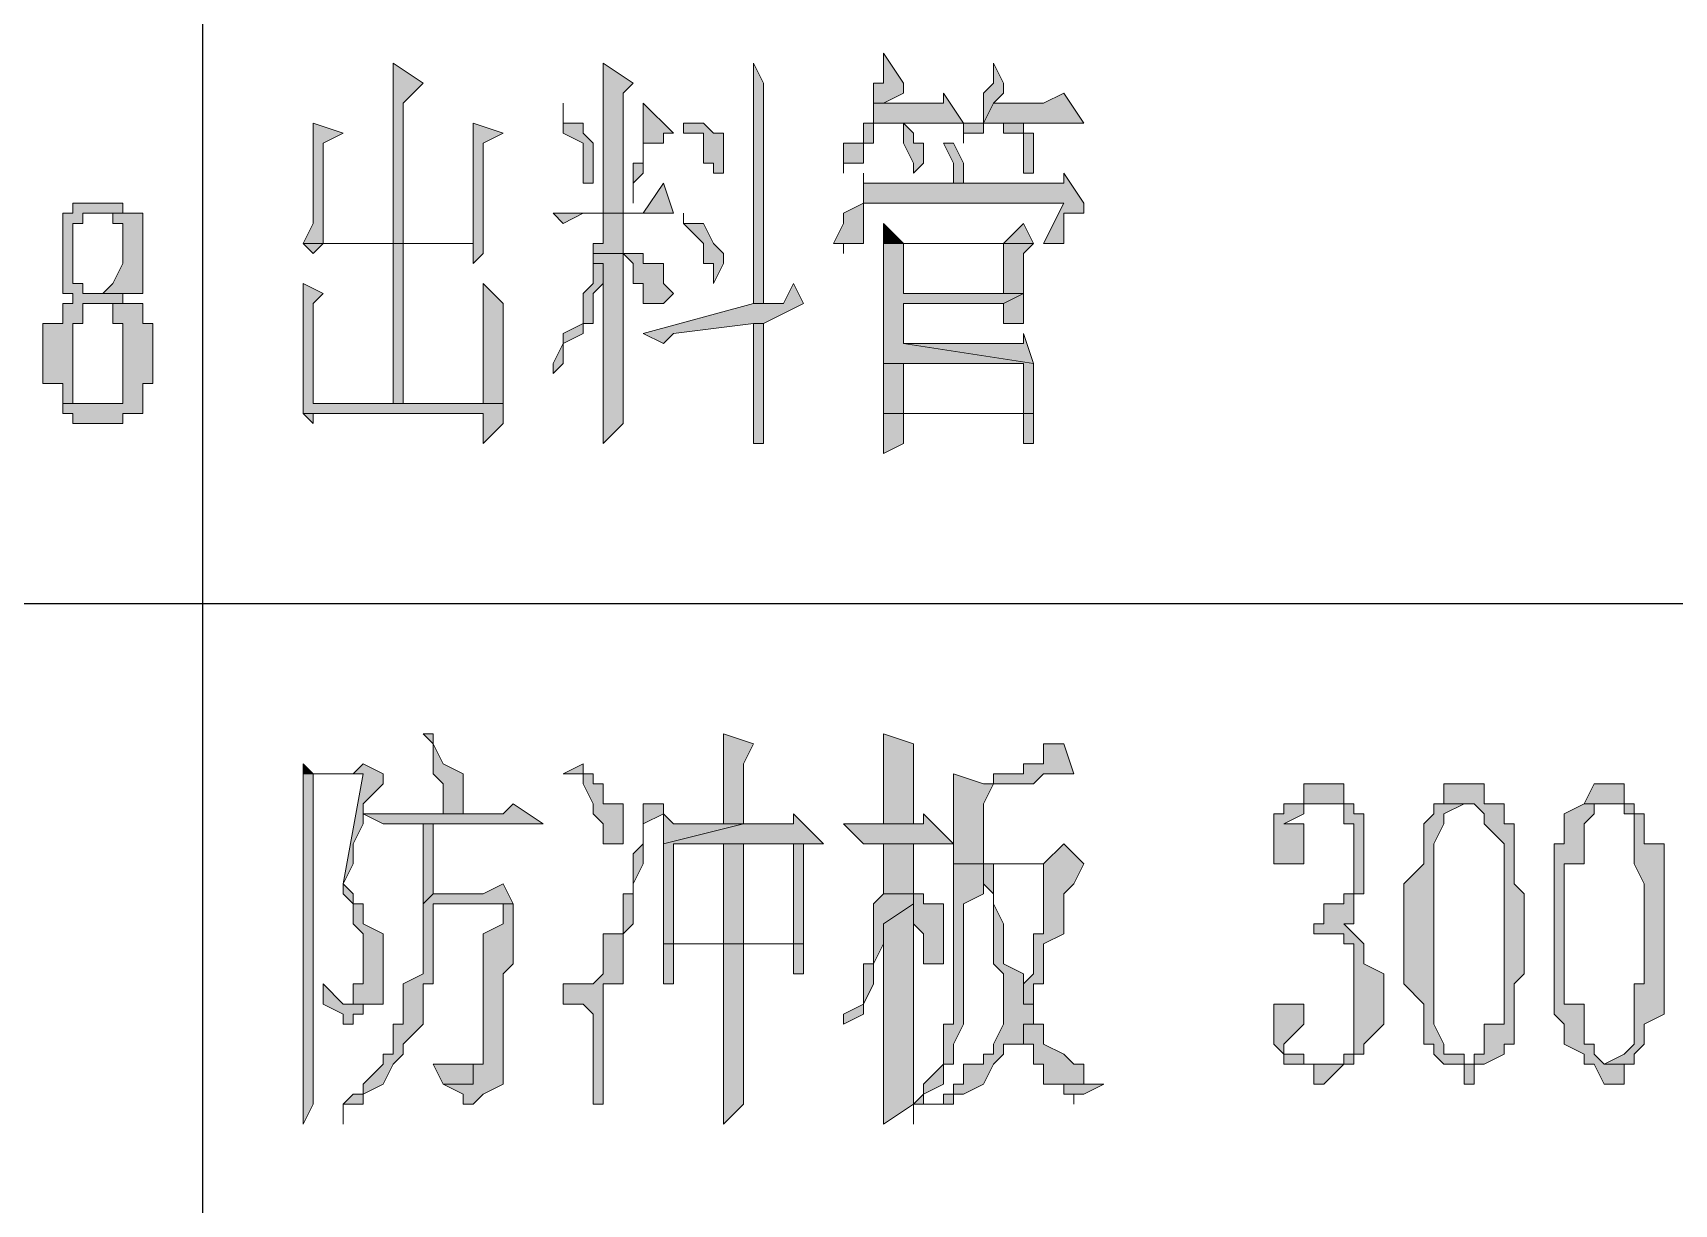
# Model space of a CAD drawing. Header units: millimetres. Extents: x 20 to 821, y 1 to 1134.
# Drawn here: x 616.5 to 646.02, y 311.18 to 332.25 of the extents above; entities that cross this region are included whole.
import ezdxf

# ---------------------------------------------------------------- set-up
doc = ezdxf.new("R2010")
doc.units = ezdxf.units.MM
doc.layers.add('1', color=7, linetype='Continuous')

msp = doc.modelspace()

# ---------------------------------------------------------------- hatches: boundary and pattern name
h = msp.add_hatch(color=0)
h.dxf.hatch_style = 2
h.paths.add_polyline_path([(631.8, 331.881732), (631.8, 331.341732), (631.62, 331.341732), (631.62, 330.981732), (631.8, 330.981732), (632.16, 331.161732), (632.16, 331.341732)])
h = msp.add_hatch(color=0)
h.dxf.hatch_style = 2
h.paths.add_polyline_path([(622.98, 331.701732), (622.98, 328.461732), (621.72, 328.461732), (623.16, 328.461732), (623.16, 330.981732), (623.52, 331.341732)])
h = msp.add_hatch(color=0)
h.dxf.hatch_style = 2
h.paths.add_polyline_path([(626.76, 331.701732), (626.76, 329.001732), (627.12, 329.001732), (627.12, 331.161732), (627.3, 331.341732)])
h = msp.add_hatch(color=0)
h.dxf.hatch_style = 2
h.paths.add_polyline_path([(629.46, 331.701732), (629.46, 327.561732), (629.46, 327.381732), (629.64, 327.381732), (629.64, 331.341732)])
h = msp.add_hatch(color=0)
h.dxf.hatch_style = 2
h.paths.add_polyline_path([(633.78, 331.701732), (633.78, 331.341732), (633.6, 331.161732), (633.6, 330.621732), (633.78, 330.981732), (633.96, 331.161732), (633.96, 331.341732)])
h = msp.add_hatch(color=0)
h.dxf.hatch_style = 2
h.paths.add_polyline_path([(626.04, 330.981732), (626.04, 330.441732), (626.4, 330.261732), (626.4, 329.541732), (626.58, 329.541732), (626.58, 330.261732), (626.4, 330.441732), (626.4, 330.621732), (626.04, 330.621732)])
h = msp.add_hatch(color=0)
h.dxf.hatch_style = 2
h.paths.add_polyline_path([(627.48, 330.981732), (627.48, 329.901732), (627.3, 329.901732), (627.3, 329.181732), (627.3, 329.541732), (627.48, 329.721732), (627.48, 330.261732), (627.84, 330.261732), (627.84, 330.441732), (628.02, 330.441732)])
h = msp.add_hatch(color=0)
h.dxf.hatch_style = 2
h.paths.add_polyline_path([(632.88, 331.161732), (632.88, 330.981732), (631.8, 330.981732), (631.62, 330.981732), (631.62, 330.621732), (631.44, 330.621732), (631.44, 330.441732), (631.44, 330.261732), (631.08, 330.261732), (631.08, 329.721732), (631.08, 329.901732), (631.44, 329.901732), (631.44, 330.261732), (631.62, 330.261732), (631.62, 330.441732), (631.62, 330.621732), (631.8, 330.621732), (633.24, 330.621732)])
h = msp.add_hatch(color=0)
h.dxf.hatch_style = 2
h.paths.add_polyline_path([(635.04, 331.161732), (634.68, 330.981732), (633.78, 330.981732), (633.6, 330.621732), (633.24, 330.621732), (633.24, 330.441732), (633.24, 330.261732), (633.24, 330.441732), (633.6, 330.441732), (633.6, 330.621732), (635.4, 330.621732)])
h = msp.add_hatch(color=0)
h.dxf.hatch_style = 2
h.paths.add_polyline_path([(621.54, 330.621732), (621.54, 328.821732), (621.36, 328.461732), (623.16, 328.461732), (621.72, 328.461732), (621.72, 330.261732), (622.08, 330.441732)])
h = msp.add_hatch(color=0)
h.dxf.hatch_style = 2
h.paths.add_polyline_path([(624.42, 330.621732), (624.42, 328.461732), (623.16, 328.461732), (621.36, 328.461732), (622.98, 328.461732), (624.42, 328.461732), (624.42, 328.101732), (624.6, 328.281732), (624.6, 330.261732), (624.96, 330.441732)])
h = msp.add_hatch(color=0)
h.dxf.hatch_style = 2
h.paths.add_polyline_path([(628.2, 330.621732), (628.2, 330.441732), (628.56, 330.441732), (628.56, 329.901732), (628.74, 329.901732), (628.74, 329.721732), (628.92, 329.721732), (628.92, 330.441732), (628.74, 330.441732), (628.56, 330.621732)])
h = msp.add_hatch(color=0)
h.dxf.hatch_style = 2
h.paths.add_polyline_path([(632.16, 330.621732), (632.16, 330.261732), (632.34, 329.901732), (632.34, 329.721732), (632.52, 329.901732), (632.52, 330.261732), (632.34, 330.261732), (632.34, 330.441732)])
h = msp.add_hatch(color=0)
h.dxf.hatch_style = 2
h.paths.add_polyline_path([(633.96, 330.621732), (633.96, 330.441732), (634.32, 330.441732), (634.32, 329.721732), (634.5, 329.721732), (634.5, 330.441732), (634.32, 330.441732), (634.32, 330.621732)])
h = msp.add_hatch(color=0)
h.dxf.hatch_style = 2
h.paths.add_polyline_path([(632.88, 330.261732), (633.06, 329.901732), (633.06, 329.541732), (633.24, 329.541732), (633.24, 329.901732), (633.06, 330.261732)])
h = msp.add_hatch(color=0)
h.dxf.hatch_style = 2
h.paths.add_polyline_path([(627.84, 329.541732), (627.48, 329.001732), (625.86, 329.001732), (626.04, 328.821732), (626.4, 329.001732), (628.02, 329.001732)])
h = msp.add_hatch(color=0)
h.dxf.hatch_style = 2
h.paths.add_polyline_path([(631.44, 329.721732), (631.44, 329.181732), (631.44, 329.541732)])
h = msp.add_hatch(color=0)
h.dxf.hatch_style = 2
h.paths.add_polyline_path([(635.04, 329.721732), (635.04, 329.541732), (633.24, 329.541732), (631.44, 329.541732), (631.44, 329.181732), (635.04, 329.181732), (634.68, 328.461732), (635.04, 328.461732), (635.04, 328.821732), (635.04, 329.001732), (635.22, 329.001732), (635.4, 329.001732), (635.4, 329.181732)])
h = msp.add_hatch(color=0)
h.dxf.hatch_style = 2
h.paths.add_polyline_path([(617.76, 329.181732), (617.22, 329.181732), (617.22, 329.001732), (617.04, 329.001732), (617.04, 328.821732), (617.04, 327.561732), (617.22, 327.561732), (617.22, 327.381732), (617.04, 327.381732), (617.04, 327.021732), (616.68, 327.021732), (616.68, 325.941732), (617.04, 325.941732), (617.04, 325.581732), (617.76, 325.581732), (617.22, 325.581732), (617.22, 325.941732), (617.22, 327.021732), (617.4, 327.021732), (617.4, 327.381732), (617.76, 327.381732), (618.48, 327.381732), (618.12, 327.381732), (618.12, 327.561732), (618.48, 327.561732), (617.4, 327.561732), (617.4, 327.741732), (617.22, 327.741732), (617.22, 328.101732), (617.22, 328.821732), (617.4, 328.821732), (617.4, 329.001732), (617.76, 329.001732), (618.48, 329.001732), (618.12, 329.001732), (618.12, 329.181732), (617.94, 329.181732)])
h = msp.add_hatch(color=0)
h.dxf.hatch_style = 2
h.paths.add_polyline_path([(631.44, 329.181732), (631.08, 329.001732), (631.08, 328.821732), (630.9, 328.461732), (631.08, 328.461732), (631.08, 328.281732), (631.08, 328.461732), (631.44, 328.461732), (631.44, 329.181732), (635.04, 329.181732)])
h = msp.add_hatch(color=0)
h.dxf.hatch_style = 2
h.paths.add_polyline_path([(618.48, 329.001732), (617.76, 329.001732), (617.94, 329.001732), (617.94, 328.821732), (618.12, 328.821732), (618.12, 328.101732), (617.94, 327.741732), (617.76, 327.561732), (618.48, 327.561732), (618.48, 327.741732), (618.48, 328.101732)])
h = msp.add_hatch(color=0)
h.dxf.hatch_style = 2
h.paths.add_polyline_path([(627.12, 329.001732), (626.76, 329.001732), (626.76, 328.821732), (626.76, 328.461732), (626.58, 328.461732), (626.58, 328.281732), (627.12, 328.281732), (627.3, 328.101732), (627.3, 327.741732), (627.48, 327.741732), (627.48, 327.381732), (627.84, 327.381732), (628.02, 327.561732), (627.84, 327.741732), (627.84, 328.101732), (627.48, 328.101732), (627.48, 328.281732), (627.12, 328.281732)])
h = msp.add_hatch(color=0)
h.dxf.hatch_style = 2
h.paths.add_polyline_path([(628.2, 329.001732), (628.2, 328.821732), (628.56, 328.461732), (628.56, 328.101732), (628.74, 328.101732), (628.74, 327.741732), (628.92, 328.101732), (628.92, 328.281732), (628.74, 328.461732), (628.56, 328.821732), (628.2, 328.821732)])
h = msp.add_hatch(color=0)
h.dxf.hatch_style = 2
h.paths.add_polyline_path([(631.8, 328.821732), (631.8, 328.461732), (632.16, 328.461732)])
h = msp.add_hatch(color=0)
h.dxf.hatch_style = 2
h.paths.add_polyline_path([(634.32, 328.821732), (633.96, 328.461732), (631.8, 328.461732), (631.8, 328.281732), (631.8, 326.301732), (634.32, 326.301732), (634.32, 325.401732), (632.16, 325.401732), (631.8, 325.401732), (631.8, 325.221732), (631.8, 324.681732), (632.16, 324.861732), (632.16, 325.401732), (634.32, 325.401732), (634.5, 325.401732), (634.5, 325.581732), (634.5, 326.301732), (632.16, 326.661732), (632.16, 327.381732), (633.96, 327.381732), (634.32, 327.561732), (632.16, 327.561732), (632.16, 328.461732), (634.5, 328.461732)])
h = msp.add_hatch(color=0)
h.dxf.hatch_style = 2
h.paths.add_polyline_path([(621.36, 328.461732), (621.54, 328.281732), (621.72, 328.461732), (622.98, 328.461732)])
h = msp.add_hatch(color=0)
h.dxf.hatch_style = 2
h.paths.add_polyline_path([(622.98, 328.461732), (622.98, 325.581732), (621.54, 325.581732), (623.16, 325.581732), (623.16, 328.461732), (624.42, 328.461732)])
h = msp.add_hatch(color=0)
h.dxf.hatch_style = 2
h.paths.add_polyline_path([(626.58, 328.281732), (626.58, 328.101732), (626.76, 328.101732), (626.76, 324.861732), (627.12, 325.221732), (627.12, 325.401732), (627.12, 325.581732), (627.12, 328.281732)])
h = msp.add_hatch(color=0)
h.dxf.hatch_style = 2
h.paths.add_polyline_path([(634.5, 328.461732), (633.96, 328.461732), (633.96, 327.561732), (632.16, 327.561732), (634.32, 327.561732), (634.32, 328.281732)])
h = msp.add_hatch(color=0)
h.dxf.hatch_style = 2
h.paths.add_polyline_path([(626.58, 328.101732), (626.58, 327.741732), (626.4, 327.561732), (626.4, 327.021732), (626.04, 326.841732), (626.04, 326.661732), (625.86, 326.301732), (625.86, 326.121732), (626.04, 326.301732), (626.04, 326.661732), (626.4, 326.841732), (626.4, 327.021732), (626.58, 327.021732), (626.58, 327.381732), (626.58, 327.561732), (626.76, 327.741732), (626.76, 328.101732)])
h = msp.add_hatch(color=0)
h.dxf.hatch_style = 2
h.paths.add_polyline_path([(621.36, 327.741732), (621.36, 325.401732), (624.6, 325.401732), (624.6, 324.861732), (624.96, 325.221732), (624.96, 325.581732), (623.16, 325.581732), (621.54, 325.581732), (621.54, 327.381732), (621.72, 327.561732)])
h = msp.add_hatch(color=0)
h.dxf.hatch_style = 2
h.paths.add_polyline_path([(624.6, 327.741732), (624.6, 325.581732), (623.16, 325.581732), (624.96, 325.581732), (624.96, 325.941732), (624.96, 327.381732)])
h = msp.add_hatch(color=0)
h.dxf.hatch_style = 2
h.paths.add_polyline_path([(630.18, 327.741732), (630, 327.381732), (629.46, 327.381732), (627.48, 326.841732), (627.84, 326.661732), (628.02, 326.841732), (629.46, 327.021732), (629.64, 327.021732), (630.36, 327.381732)])
h = msp.add_hatch(color=0)
h.dxf.hatch_style = 2
h.paths.add_polyline_path([(618.48, 327.381732), (617.76, 327.381732), (617.94, 327.381732), (617.94, 327.021732), (618.12, 327.021732), (618.12, 325.581732), (617.94, 325.581732), (617.04, 325.581732), (617.04, 325.401732), (617.22, 325.401732), (617.22, 325.221732), (617.4, 325.221732), (618.12, 325.221732), (618.12, 325.401732), (618.48, 325.401732), (618.48, 325.581732), (618.48, 325.941732), (618.66, 325.941732), (618.66, 327.021732), (618.48, 327.021732)])
h = msp.add_hatch(color=0)
h.dxf.hatch_style = 2
h.paths.add_polyline_path([(634.32, 327.561732), (633.96, 327.381732), (633.96, 327.021732), (634.32, 327.021732)])
h = msp.add_hatch(color=0)
h.dxf.hatch_style = 2
h.paths.add_polyline_path([(629.64, 327.021732), (629.46, 327.021732), (629.46, 326.841732), (629.46, 324.861732), (629.64, 324.861732), (629.64, 326.301732), (629.64, 326.661732)])
h = msp.add_hatch(color=0)
h.dxf.hatch_style = 2
h.paths.add_polyline_path([(634.32, 326.841732), (634.32, 326.661732), (632.16, 326.661732), (634.5, 326.301732)])
h = msp.add_hatch(color=0)
h.dxf.hatch_style = 2
h.paths.add_polyline_path([(631.8, 326.301732), (631.8, 325.401732), (632.16, 325.401732), (632.16, 326.301732), (634.32, 326.301732)])
h = msp.add_hatch(color=0)
h.dxf.hatch_style = 2
h.paths.add_polyline_path([(621.36, 325.401732), (621.54, 325.221732), (621.54, 325.401732), (624.6, 325.401732)])
h = msp.add_hatch(color=0)
h.dxf.hatch_style = 2
h.paths.add_polyline_path([(634.5, 325.401732), (634.32, 325.401732), (634.32, 324.861732), (634.5, 324.861732), (634.5, 325.221732)])
h = msp.add_hatch(color=0)
h.dxf.hatch_style = 2
h.paths.add_polyline_path([(623.7, 319.641732), (623.52, 319.641732), (623.7, 319.461732), (623.7, 318.921732), (623.88, 318.741732), (623.88, 318.201732), (624.24, 318.201732), (624.24, 318.921732), (623.88, 319.101732), (623.7, 319.461732)])
h = msp.add_hatch(color=0)
h.dxf.hatch_style = 2
h.paths.add_polyline_path([(628.92, 319.641732), (628.92, 318.021732), (628.02, 318.021732), (629.28, 318.021732), (629.28, 319.101732), (629.46, 319.461732)])
h = msp.add_hatch(color=0)
h.dxf.hatch_style = 2
h.paths.add_polyline_path([(631.8, 319.641732), (631.8, 318.021732), (632.34, 318.021732), (632.34, 319.461732)])
h = msp.add_hatch(color=0)
h.dxf.hatch_style = 2
h.paths.add_polyline_path([(635.04, 319.461732), (634.68, 319.461732), (634.68, 319.101732), (634.32, 319.101732), (634.32, 318.921732), (633.78, 318.921732), (633.78, 318.741732), (633.6, 318.741732), (633.96, 318.741732), (634.5, 318.741732), (634.68, 318.921732), (635.22, 318.921732)])
h = msp.add_hatch(color=0)
h.dxf.hatch_style = 2
h.paths.add_polyline_path([(621.36, 319.101732), (621.36, 318.921732), (621.54, 318.921732)])
h = msp.add_hatch(color=0)
h.dxf.hatch_style = 2
h.paths.add_polyline_path([(622.44, 319.101732), (622.26, 318.921732), (621.36, 318.921732), (622.44, 318.921732), (622.08, 316.941732), (622.08, 316.761732), (622.26, 316.581732), (622.26, 316.221732), (622.44, 316.041732), (622.44, 315.141732), (622.26, 315.141732), (622.26, 314.781732), (622.8, 314.781732), (622.8, 315.141732), (622.8, 316.041732), (622.44, 316.221732), (622.44, 316.581732), (622.26, 316.581732), (622.26, 316.761732), (622.08, 316.941732), (622.26, 317.301732), (622.26, 317.661732), (622.44, 318.021732), (622.44, 318.381732), (622.8, 318.741732), (622.8, 318.921732)])
h = msp.add_hatch(color=0)
h.dxf.hatch_style = 2
h.paths.add_polyline_path([(621.36, 318.921732), (621.36, 314.061732), (621.36, 312.621732), (621.54, 312.981732), (621.54, 318.921732), (622.44, 318.921732)])
h = msp.add_hatch(color=0)
h.dxf.hatch_style = 2
h.paths.add_polyline_path([(626.4, 319.101732), (626.04, 318.921732), (626.4, 318.921732), (626.4, 318.741732), (626.58, 318.381732), (626.58, 318.201732), (626.76, 318.021732), (626.76, 317.661732), (627.12, 317.661732), (627.12, 318.381732), (626.76, 318.381732), (626.76, 318.741732), (626.58, 318.741732), (626.58, 318.921732), (626.4, 318.921732)])
h = msp.add_hatch(color=0)
h.dxf.hatch_style = 2
h.paths.add_polyline_path([(633.06, 318.921732), (633.06, 317.301732), (633.6, 317.301732), (633.6, 318.381732), (633.78, 318.741732), (633.96, 318.741732), (633.6, 318.741732)])
h = msp.add_hatch(color=0)
h.dxf.hatch_style = 2
h.paths.add_polyline_path([(639.72, 318.741732), (639.36, 318.741732), (639.36, 318.381732), (640.08, 318.381732), (640.08, 318.201732), (640.08, 318.021732), (640.26, 318.021732), (640.26, 316.761732), (640.08, 316.761732), (640.08, 316.581732), (639.72, 316.581732), (639.72, 316.221732), (639.54, 316.221732), (639.54, 316.041732), (639.72, 316.041732), (640.08, 316.041732), (640.08, 315.861732), (640.26, 315.861732), (640.26, 315.501732), (640.26, 313.881732), (640.08, 313.881732), (640.08, 313.701732), (639.72, 313.701732), (639.54, 313.701732), (640.26, 313.701732), (640.26, 313.881732), (640.44, 313.881732), (640.44, 314.061732), (640.8, 314.421732), (640.8, 315.321732), (640.44, 315.501732), (640.44, 315.861732), (640.26, 316.041732), (640.08, 316.221732), (640.26, 316.221732), (640.26, 316.581732), (640.26, 316.761732), (640.44, 316.761732), (640.44, 318.201732), (640.26, 318.201732), (640.26, 318.381732), (640.08, 318.381732), (640.08, 318.741732)])
h = msp.add_hatch(color=0)
h.dxf.hatch_style = 2
h.paths.add_polyline_path([(642.24, 318.741732), (641.88, 318.741732), (641.88, 318.381732), (642.42, 318.381732), (642.6, 318.201732), (642.6, 318.021732), (642.96, 317.661732), (642.96, 316.041732), (642.96, 314.421732), (642.6, 314.421732), (642.6, 313.881732), (642.42, 313.881732), (642.42, 313.701732), (642.24, 313.701732), (642.6, 313.701732), (642.96, 313.881732), (642.96, 314.061732), (643.14, 314.061732), (643.14, 315.141732), (643.32, 315.321732), (643.32, 316.761732), (643.14, 316.941732), (643.14, 318.021732), (642.96, 318.021732), (642.96, 318.381732), (642.6, 318.381732), (642.6, 318.741732), (642.42, 318.741732)])
h = msp.add_hatch(color=0)
h.dxf.hatch_style = 2
h.paths.add_polyline_path([(644.76, 318.741732), (644.58, 318.741732), (644.4, 318.381732), (645.12, 318.381732), (645.12, 318.201732), (645.3, 318.201732), (645.3, 318.021732), (645.3, 317.301732), (645.48, 316.941732), (645.48, 316.041732), (645.48, 315.141732), (645.3, 315.141732), (645.3, 314.061732), (645.12, 313.881732), (644.76, 313.701732), (645.3, 313.701732), (645.3, 313.881732), (645.48, 314.061732), (645.48, 314.421732), (645.84, 314.601732), (645.84, 317.661732), (645.48, 317.661732), (645.48, 318.201732), (645.3, 318.201732), (645.3, 318.381732), (645.12, 318.381732), (645.12, 318.741732)])
h = msp.add_hatch(color=0)
h.dxf.hatch_style = 2
h.paths.add_polyline_path([(625.14, 318.381732), (624.96, 318.201732), (622.44, 318.201732), (622.8, 318.021732), (625.68, 318.021732)])
h = msp.add_hatch(color=0)
h.dxf.hatch_style = 2
h.paths.add_polyline_path([(627.48, 318.381732), (627.48, 317.661732), (627.3, 317.481732), (627.3, 316.761732), (627.12, 316.761732), (627.12, 316.041732), (626.76, 316.041732), (626.76, 315.321732), (626.58, 315.141732), (626.04, 315.141732), (626.04, 314.781732), (626.4, 314.781732), (626.58, 314.601732), (626.58, 312.981732), (626.76, 312.981732), (626.76, 315.141732), (627.12, 315.141732), (627.12, 316.041732), (627.3, 316.221732), (627.3, 316.941732), (627.48, 317.301732), (627.48, 318.021732), (627.84, 318.201732), (627.84, 318.381732)])
h = msp.add_hatch(color=0)
h.dxf.hatch_style = 2
h.paths.add_polyline_path([(639.36, 318.381732), (639, 318.381732), (639, 318.201732), (638.82, 318.201732), (638.82, 318.021732), (638.82, 317.301732), (639, 317.301732), (639.36, 317.301732), (639.36, 317.481732), (639.36, 318.021732), (639, 318.021732), (639.36, 318.201732), (639.36, 318.381732), (639.54, 318.381732)])
h = msp.add_hatch(color=0)
h.dxf.hatch_style = 2
h.paths.add_polyline_path([(641.88, 318.381732), (641.7, 318.381732), (641.7, 318.201732), (641.52, 318.021732), (641.52, 317.301732), (641.16, 316.941732), (641.16, 315.141732), (641.52, 314.781732), (641.52, 314.601732), (641.52, 314.061732), (641.7, 314.061732), (641.7, 313.881732), (641.88, 313.701732), (642.24, 313.701732), (642.24, 313.341732), (642.42, 313.341732), (642.42, 313.701732), (642.6, 313.701732), (642.24, 313.701732), (642.24, 313.881732), (641.88, 313.881732), (641.88, 314.061732), (641.7, 314.421732), (641.7, 317.661732), (641.88, 318.021732), (641.88, 318.201732), (642.24, 318.381732)])
h = msp.add_hatch(color=0)
h.dxf.hatch_style = 2
h.paths.add_polyline_path([(644.4, 318.381732), (644.04, 318.201732), (644.04, 317.661732), (643.86, 317.661732), (643.86, 314.601732), (644.04, 314.421732), (644.04, 314.061732), (644.4, 313.881732), (644.4, 313.701732), (644.58, 313.701732), (644.76, 313.341732), (645.12, 313.341732), (645.12, 313.701732), (645.3, 313.701732), (644.76, 313.701732), (644.58, 313.881732), (644.58, 314.061732), (644.4, 314.061732), (644.4, 314.781732), (644.04, 314.781732), (644.04, 317.301732), (644.4, 317.301732), (644.4, 318.021732), (644.58, 318.201732), (644.58, 318.381732), (644.76, 318.381732)])
h = msp.add_hatch(color=0)
h.dxf.hatch_style = 2
h.paths.add_polyline_path([(623.7, 318.021732), (623.52, 318.021732), (623.52, 317.661732), (623.52, 316.581732), (623.7, 316.761732)])
h = msp.add_hatch(color=0)
h.dxf.hatch_style = 2
h.paths.add_polyline_path([(627.84, 318.201732), (627.84, 317.661732), (629.28, 318.021732), (628.02, 318.021732)])
h = msp.add_hatch(color=0)
h.dxf.hatch_style = 2
h.paths.add_polyline_path([(630.18, 318.201732), (630.18, 318.021732), (629.28, 318.021732), (627.84, 317.661732), (627.84, 315.861732), (628.02, 315.861732), (628.02, 317.661732), (628.92, 317.661732), (630.72, 317.661732)])
h = msp.add_hatch(color=0)
h.dxf.hatch_style = 2
h.paths.add_polyline_path([(632.52, 318.201732), (632.52, 318.021732), (632.34, 318.021732), (631.08, 318.021732), (631.44, 317.661732), (633.06, 317.661732)])
h = msp.add_hatch(color=0)
h.dxf.hatch_style = 2
h.paths.add_polyline_path([(630.72, 317.661732), (630.18, 317.661732), (630.18, 315.861732), (627.84, 315.861732), (627.84, 315.501732), (627.84, 315.141732), (628.02, 315.141732), (628.02, 315.861732), (628.92, 315.861732), (630.36, 315.861732), (630.36, 316.041732), (630.36, 317.301732), (630.36, 317.481732), (630.36, 317.661732)])
h = msp.add_hatch(color=0)
h.dxf.hatch_style = 2
h.paths.add_polyline_path([(628.92, 315.861732), (629.28, 315.861732), (629.28, 317.661732), (628.92, 317.661732)])
h = msp.add_hatch(color=0)
h.dxf.hatch_style = 2
h.paths.add_polyline_path([(632.34, 317.661732), (631.8, 317.661732), (631.8, 317.481732), (631.8, 316.761732), (632.34, 316.761732), (632.34, 316.221732), (632.52, 316.041732), (632.52, 315.501732), (632.88, 315.501732), (632.88, 316.221732), (632.88, 316.581732), (632.52, 316.581732), (632.52, 316.761732), (632.34, 316.761732), (632.34, 316.941732)])
h = msp.add_hatch(color=0)
h.dxf.hatch_style = 2
h.paths.add_polyline_path([(635.04, 317.661732), (634.68, 317.301732), (633.06, 317.301732), (634.68, 317.301732), (634.68, 316.041732), (634.5, 316.041732), (634.5, 315.321732), (634.32, 315.141732), (634.32, 314.781732), (634.5, 314.781732), (634.5, 315.141732), (634.68, 315.141732), (634.68, 315.501732), (634.68, 315.861732), (635.04, 316.041732), (635.04, 316.761732), (635.22, 316.941732), (635.4, 317.301732)])
h = msp.add_hatch(color=0)
h.dxf.hatch_style = 2
h.paths.add_polyline_path([(633.06, 317.301732), (633.06, 314.421732), (632.88, 314.421732), (632.88, 313.701732), (632.52, 313.341732), (632.52, 313.161732), (632.34, 312.981732), (632.34, 312.621732), (632.34, 312.981732), (632.52, 312.981732), (632.52, 313.161732), (632.88, 313.341732), (632.88, 313.701732), (633.06, 313.701732), (633.06, 314.061732), (633.24, 314.421732), (633.24, 316.581732), (633.6, 316.761732), (633.6, 317.301732), (633.78, 317.301732), (634.68, 317.301732)])
h = msp.add_hatch(color=0)
h.dxf.hatch_style = 2
h.paths.add_polyline_path([(633.78, 317.301732), (633.6, 317.301732), (633.6, 316.941732), (633.78, 316.761732), (633.78, 315.501732), (633.96, 315.321732), (633.96, 314.421732), (633.78, 314.061732), (633.78, 313.881732), (633.6, 313.881732), (633.6, 313.701732), (633.24, 313.701732), (633.24, 313.341732), (633.06, 313.341732), (633.06, 313.161732), (632.88, 313.161732), (632.88, 312.981732), (632.52, 312.981732), (632.88, 312.981732), (633.06, 312.981732), (633.06, 313.161732), (633.24, 313.161732), (633.6, 313.341732), (633.78, 313.701732), (633.96, 313.881732), (633.96, 314.061732), (634.32, 314.061732), (634.32, 314.421732), (634.5, 314.421732), (634.5, 314.781732), (634.32, 314.781732), (634.32, 315.321732), (633.96, 315.501732), (633.96, 316.221732), (633.78, 316.581732)])
h = msp.add_hatch(color=0)
h.dxf.hatch_style = 2
h.paths.add_polyline_path([(624.96, 316.941732), (624.6, 316.761732), (623.7, 316.761732), (623.52, 316.581732), (623.52, 315.321732), (623.16, 315.141732), (623.16, 314.421732), (622.98, 314.421732), (622.98, 313.881732), (622.8, 313.881732), (622.8, 313.701732), (622.44, 313.341732), (622.44, 313.161732), (622.26, 313.161732), (622.08, 312.981732), (622.08, 312.621732), (622.08, 312.981732), (622.44, 312.981732), (622.44, 313.161732), (622.8, 313.341732), (622.98, 313.701732), (623.16, 313.881732), (623.16, 314.061732), (623.52, 314.421732), (623.52, 315.141732), (623.7, 315.141732), (623.7, 316.581732), (624.96, 316.581732), (625.14, 316.581732)])
h = msp.add_hatch(color=0)
h.dxf.hatch_style = 2
h.paths.add_polyline_path([(631.8, 316.761732), (631.62, 316.581732), (631.62, 315.501732), (631.44, 315.501732), (631.44, 314.781732), (631.08, 314.601732), (631.08, 314.421732), (631.44, 314.601732), (631.44, 314.781732), (631.62, 315.141732), (631.62, 315.321732), (631.62, 315.501732), (631.8, 315.861732), (631.8, 316.221732), (632.34, 316.581732), (632.34, 316.761732)])
h = msp.add_hatch(color=0)
h.dxf.hatch_style = 2
h.paths.add_polyline_path([(625.14, 316.581732), (624.96, 316.581732), (624.96, 316.221732), (624.6, 316.041732), (624.6, 313.701732), (624.42, 313.701732), (624.42, 313.341732), (623.88, 313.341732), (624.24, 313.161732), (624.24, 312.981732), (624.42, 312.981732), (624.6, 313.161732), (624.96, 313.341732), (624.96, 315.321732), (625.14, 315.501732)])
h = msp.add_hatch(color=0)
h.dxf.hatch_style = 2
h.paths.add_polyline_path([(632.34, 316.581732), (631.8, 316.221732), (631.8, 312.621732), (632.34, 312.981732)])
h = msp.add_hatch(color=0)
h.dxf.hatch_style = 2
h.paths.add_polyline_path([(629.28, 315.861732), (628.92, 315.861732), (628.92, 315.501732), (628.92, 312.621732), (629.28, 312.981732), (629.28, 313.161732), (629.28, 313.341732)])
h = msp.add_hatch(color=0)
h.dxf.hatch_style = 2
h.paths.add_polyline_path([(630.36, 315.861732), (630.18, 315.861732), (630.18, 315.321732), (630.36, 315.321732), (630.36, 315.501732)])
h = msp.add_hatch(color=0)
h.dxf.hatch_style = 2
h.paths.add_polyline_path([(621.72, 315.141732), (621.72, 314.781732), (622.08, 314.601732), (622.08, 314.421732), (622.26, 314.421732), (622.26, 314.601732), (622.44, 314.601732), (622.44, 314.781732), (622.8, 314.781732), (622.08, 314.781732)])
h = msp.add_hatch(color=0)
h.dxf.hatch_style = 2
h.paths.add_polyline_path([(626.04, 315.141732), (626.58, 315.141732), (626.4, 315.141732)])
h = msp.add_hatch(color=0)
h.dxf.hatch_style = 2
h.paths.add_polyline_path([(639, 314.781732), (638.82, 314.781732), (638.82, 314.601732), (638.82, 314.061732), (639, 313.881732), (639, 313.701732), (639.36, 313.701732), (639.54, 313.701732), (639.54, 313.341732), (639.72, 313.341732), (640.08, 313.701732), (640.26, 313.701732), (639.54, 313.701732), (639.36, 313.701732), (639.36, 313.881732), (639, 313.881732), (639, 314.061732), (639.36, 314.421732), (639.36, 314.781732)])
h = msp.add_hatch(color=0)
h.dxf.hatch_style = 2
h.paths.add_polyline_path([(634.5, 314.421732), (634.32, 314.421732), (634.32, 314.061732), (634.5, 314.061732), (634.5, 313.881732), (634.5, 313.701732), (634.68, 313.701732), (634.68, 313.341732), (635.04, 313.341732), (635.76, 313.341732), (635.4, 313.341732), (635.4, 313.701732), (635.22, 313.701732), (635.04, 313.881732), (634.68, 314.061732), (634.68, 314.421732)])
h = msp.add_hatch(color=0)
h.dxf.hatch_style = 2
h.paths.add_polyline_path([(623.7, 313.701732), (623.88, 313.341732), (624.42, 313.341732), (624.42, 313.701732)])
h = msp.add_hatch(color=0)
h.dxf.hatch_style = 2
h.paths.add_polyline_path([(635.04, 313.341732), (635.04, 313.161732), (635.22, 313.161732), (635.22, 312.981732), (635.22, 313.161732), (635.4, 313.161732), (635.76, 313.341732)])

# ---------------------------------------------------------------- linework, layer by layer
at = {"layer": '1', "color": 0, "lineweight": 25}
for points in [[(619.56, 89.781732), (619.56, 419.721732)], [(557.64, 321.981732), (821.16, 321.981732)]]:
    msp.add_lwpolyline(points, dxfattribs=at)
at = {"layer": '1', "color": 0, "lineweight": 5}
for points in [[(631.8, 331.881732), (631.8, 331.341732), (631.62, 331.341732), (631.62, 330.981732), (631.8, 330.981732), (632.16, 331.161732), (632.16, 331.341732), (631.8, 331.881732)], [(622.98, 331.701732), (622.98, 328.461732), (621.72, 328.461732), (623.16, 328.461732), (623.16, 330.981732), (623.52, 331.341732), (622.98, 331.701732)], [(626.76, 331.701732), (626.76, 329.001732), (627.12, 329.001732), (627.12, 331.161732), (627.3, 331.341732), (626.76, 331.701732)], [(629.46, 331.701732), (629.46, 327.561732), (629.46, 327.561732), (629.46, 327.381732), (629.64, 327.381732), (629.64, 331.341732), (629.46, 331.701732)], [(633.78, 331.701732), (633.78, 331.341732), (633.6, 331.161732), (633.6, 330.621732), (633.78, 330.981732), (633.96, 331.161732), (633.96, 331.341732), (633.78, 331.701732)], [(626.04, 330.981732), (626.04, 330.441732), (626.4, 330.261732), (626.4, 329.541732), (626.58, 329.541732), (626.58, 330.261732), (626.4, 330.441732), (626.4, 330.621732), (626.04, 330.621732), (626.04, 330.981732)], [(627.48, 330.981732), (627.48, 329.901732), (627.3, 329.901732), (627.3, 329.181732), (627.3, 329.541732), (627.48, 329.721732), (627.48, 330.261732), (627.84, 330.261732), (627.84, 330.441732), (628.02, 330.441732), (627.48, 330.981732)], [(632.88, 331.161732), (632.88, 330.981732), (631.8, 330.981732), (631.62, 330.981732), (631.62, 330.621732), (631.44, 330.621732), (631.44, 330.441732), (631.44, 330.261732), (631.08, 330.261732), (631.08, 329.721732), (631.08, 329.901732), (631.44, 329.901732), (631.44, 330.261732), (631.62, 330.261732), (631.62, 330.441732), (631.62, 330.621732), (631.8, 330.621732), (633.24, 330.621732), (632.88, 331.161732)], [(635.04, 331.161732), (634.68, 330.981732), (633.78, 330.981732), (633.6, 330.621732), (633.24, 330.621732), (633.24, 330.441732), (633.24, 330.261732), (633.24, 330.441732), (633.6, 330.441732), (633.6, 330.621732), (635.4, 330.621732), (635.04, 331.161732)], [(621.54, 330.621732), (621.54, 328.821732), (621.36, 328.461732), (623.16, 328.461732), (621.72, 328.461732), (621.72, 330.261732), (622.08, 330.441732), (621.54, 330.621732)], [(624.42, 330.621732), (624.42, 328.461732), (623.16, 328.461732), (621.36, 328.461732), (622.98, 328.461732), (624.42, 328.461732), (624.42, 328.101732), (624.6, 328.281732), (624.6, 330.261732), (624.96, 330.441732), (624.42, 330.621732)], [(628.2, 330.621732), (628.2, 330.441732), (628.56, 330.441732), (628.56, 329.901732), (628.74, 329.901732), (628.74, 329.721732), (628.92, 329.721732), (628.92, 330.441732), (628.74, 330.441732), (628.56, 330.621732), (628.2, 330.621732)], [(632.16, 330.621732), (632.16, 330.261732), (632.34, 329.901732), (632.34, 329.721732), (632.52, 329.901732), (632.52, 330.261732), (632.34, 330.261732), (632.34, 330.441732), (632.16, 330.621732)], [(633.96, 330.621732), (633.96, 330.441732), (634.32, 330.441732), (634.32, 329.721732), (634.5, 329.721732), (634.5, 330.441732), (634.32, 330.441732), (634.32, 330.621732), (633.96, 330.621732)], [(632.88, 330.261732), (633.06, 329.901732), (633.06, 329.541732), (633.24, 329.541732), (633.24, 329.901732), (633.06, 330.261732), (632.88, 330.261732)], [(627.84, 329.541732), (627.48, 329.001732), (625.86, 329.001732), (626.04, 328.821732), (626.4, 329.001732), (628.02, 329.001732), (627.84, 329.541732)], [(631.44, 329.721732), (631.44, 329.181732), (631.44, 329.541732), (631.44, 329.721732)], [(635.04, 329.721732), (635.04, 329.541732), (633.24, 329.541732), (631.44, 329.541732), (631.44, 329.181732), (635.04, 329.181732), (634.68, 328.461732), (635.04, 328.461732), (635.04, 328.821732), (635.04, 329.001732), (635.22, 329.001732), (635.4, 329.001732), (635.4, 329.181732), (635.04, 329.721732)], [(617.76, 329.181732), (617.22, 329.181732), (617.22, 329.001732), (617.04, 329.001732), (617.04, 328.821732), (617.04, 327.561732), (617.22, 327.561732), (617.22, 327.561732), (617.22, 327.381732), (617.04, 327.381732), (617.04, 327.021732), (616.68, 327.021732), (616.68, 325.941732), (617.04, 325.941732), (617.04, 325.581732), (617.76, 325.581732), (617.22, 325.581732), (617.22, 325.941732), (617.22, 327.021732), (617.4, 327.021732), (617.4, 327.381732), (617.76, 327.381732), (618.48, 327.381732), (618.12, 327.381732), (618.12, 327.561732), (618.48, 327.561732), (617.4, 327.561732), (617.4, 327.741732), (617.22, 327.741732), (617.22, 328.101732), (617.22, 328.821732), (617.4, 328.821732), (617.4, 329.001732), (617.76, 329.001732), (618.48, 329.001732), (618.12, 329.001732), (618.12, 329.181732), (617.94, 329.181732), (617.76, 329.181732)], [(631.44, 329.181732), (631.08, 329.001732), (631.08, 328.821732), (630.9, 328.461732), (631.08, 328.461732), (631.08, 328.281732), (631.08, 328.461732), (631.44, 328.461732), (631.44, 329.181732), (635.04, 329.181732), (631.44, 329.181732)], [(618.48, 329.001732), (617.76, 329.001732), (617.94, 329.001732), (617.94, 328.821732), (618.12, 328.821732), (618.12, 328.101732), (617.94, 327.741732), (617.76, 327.561732), (618.48, 327.561732), (618.48, 327.741732), (618.48, 328.101732), (618.48, 328.101732), (618.48, 329.001732)], [(627.12, 329.001732), (626.76, 329.001732), (626.76, 328.821732), (626.76, 328.461732), (626.58, 328.461732), (626.58, 328.281732), (627.12, 328.281732), (627.3, 328.101732), (627.3, 327.741732), (627.48, 327.741732), (627.48, 327.381732), (627.84, 327.381732), (628.02, 327.561732), (627.84, 327.741732), (627.84, 328.101732), (627.48, 328.101732), (627.48, 328.281732), (627.12, 328.281732), (627.12, 329.001732)], [(628.2, 329.001732), (628.2, 328.821732), (628.56, 328.461732), (628.56, 328.101732), (628.74, 328.101732), (628.74, 327.741732), (628.92, 328.101732), (628.92, 328.281732), (628.74, 328.461732), (628.56, 328.821732), (628.2, 328.821732), (628.2, 329.001732)], [(631.8, 328.821732), (631.8, 328.461732), (632.16, 328.461732), (631.8, 328.821732)], [(634.32, 328.821732), (633.96, 328.461732), (631.8, 328.461732), (631.8, 328.281732), (631.8, 326.301732), (634.32, 326.301732), (634.32, 325.401732), (632.16, 325.401732), (631.8, 325.401732), (631.8, 325.221732), (631.8, 324.681732), (632.16, 324.861732), (632.16, 325.401732), (634.32, 325.401732), (634.5, 325.401732), (634.5, 325.581732), (634.5, 326.301732), (632.16, 326.661732), (632.16, 327.381732), (633.96, 327.381732), (634.32, 327.561732), (632.16, 327.561732), (632.16, 328.461732), (634.5, 328.461732), (634.32, 328.821732)], [(621.36, 328.461732), (621.54, 328.281732), (621.72, 328.461732), (622.98, 328.461732), (621.36, 328.461732)], [(622.98, 328.461732), (622.98, 325.581732), (621.54, 325.581732), (623.16, 325.581732), (623.16, 328.461732), (624.42, 328.461732), (622.98, 328.461732)], [(626.58, 328.281732), (626.58, 328.101732), (626.76, 328.101732), (626.76, 324.861732), (627.12, 325.221732), (627.12, 325.401732), (627.12, 325.581732), (627.12, 328.281732), (626.58, 328.281732)], [(634.5, 328.461732), (633.96, 328.461732), (633.96, 327.561732), (632.16, 327.561732), (634.32, 327.561732), (634.32, 328.281732), (634.5, 328.461732)], [(626.58, 328.101732), (626.58, 327.741732), (626.4, 327.561732), (626.4, 327.021732), (626.04, 326.841732), (626.04, 326.661732), (625.86, 326.301732), (625.86, 326.121732), (626.04, 326.301732), (626.04, 326.661732), (626.4, 326.841732), (626.4, 327.021732), (626.58, 327.021732), (626.58, 327.381732), (626.58, 327.381732), (626.58, 327.561732), (626.76, 327.741732), (626.76, 328.101732), (626.58, 328.101732)], [(621.36, 327.741732), (621.36, 325.401732), (624.6, 325.401732), (624.6, 324.861732), (624.96, 325.221732), (624.96, 325.581732), (623.16, 325.581732), (621.54, 325.581732), (621.54, 327.381732), (621.72, 327.561732), (621.36, 327.741732)], [(624.6, 327.741732), (624.6, 325.581732), (623.16, 325.581732), (624.96, 325.581732), (624.96, 325.941732), (624.96, 327.381732), (624.6, 327.741732)], [(630.18, 327.741732), (630, 327.381732), (629.46, 327.381732), (627.48, 326.841732), (627.84, 326.661732), (628.02, 326.841732), (629.46, 327.021732), (629.64, 327.021732), (630.36, 327.381732), (630.18, 327.741732)], [(618.48, 327.381732), (617.76, 327.381732), (617.94, 327.381732), (617.94, 327.021732), (618.12, 327.021732), (618.12, 325.581732), (617.94, 325.581732), (617.04, 325.581732), (617.04, 325.401732), (617.22, 325.401732), (617.22, 325.221732), (617.4, 325.221732), (618.12, 325.221732), (618.12, 325.401732), (618.48, 325.401732), (618.48, 325.581732), (618.48, 325.941732), (618.66, 325.941732), (618.66, 327.021732), (618.48, 327.021732), (618.48, 327.381732)], [(634.32, 327.561732), (633.96, 327.381732), (633.96, 327.021732), (634.32, 327.021732), (634.32, 327.561732)], [(629.64, 327.021732), (629.46, 327.021732), (629.46, 326.841732), (629.46, 324.861732), (629.64, 324.861732), (629.64, 326.301732), (629.64, 326.661732), (629.64, 327.021732)], [(634.32, 326.841732), (634.32, 326.661732), (632.16, 326.661732), (634.5, 326.301732), (634.32, 326.841732)], [(631.8, 326.301732), (631.8, 325.401732), (632.16, 325.401732), (632.16, 326.301732), (634.32, 326.301732), (631.8, 326.301732)], [(621.36, 325.401732), (621.54, 325.221732), (621.54, 325.401732), (624.6, 325.401732), (621.36, 325.401732)], [(634.5, 325.401732), (634.32, 325.401732), (634.32, 324.861732), (634.5, 324.861732), (634.5, 325.221732), (634.5, 325.401732)], [(623.7, 319.641732), (623.52, 319.641732), (623.7, 319.461732), (623.7, 318.921732), (623.88, 318.741732), (623.88, 318.201732), (624.24, 318.201732), (624.24, 318.921732), (623.88, 319.101732), (623.7, 319.461732), (623.7, 319.641732)], [(628.92, 319.641732), (628.92, 318.021732), (628.02, 318.021732), (629.28, 318.021732), (629.28, 319.101732), (629.46, 319.461732), (628.92, 319.641732)], [(631.8, 319.641732), (631.8, 318.021732), (632.34, 318.021732), (632.34, 319.461732), (631.8, 319.641732)], [(635.04, 319.461732), (634.68, 319.461732), (634.68, 319.101732), (634.32, 319.101732), (634.32, 318.921732), (633.78, 318.921732), (633.78, 318.741732), (633.6, 318.741732), (633.96, 318.741732), (634.5, 318.741732), (634.68, 318.921732), (634.68, 318.921732), (635.22, 318.921732), (635.04, 319.461732)], [(621.36, 319.101732), (621.36, 318.921732), (621.54, 318.921732), (621.36, 319.101732)], [(622.44, 319.101732), (622.26, 318.921732), (621.36, 318.921732), (622.44, 318.921732), (622.08, 316.941732), (622.08, 316.761732), (622.26, 316.581732), (622.26, 316.221732), (622.44, 316.041732), (622.44, 315.141732), (622.26, 315.141732), (622.26, 314.781732), (622.8, 314.781732), (622.8, 315.141732), (622.8, 316.041732), (622.44, 316.221732), (622.44, 316.581732), (622.26, 316.581732), (622.26, 316.761732), (622.08, 316.941732), (622.26, 317.301732), (622.26, 317.661732), (622.44, 318.021732), (622.44, 318.381732), (622.8, 318.741732), (622.8, 318.921732), (622.44, 319.101732)], [(621.36, 318.921732), (621.36, 314.061732), (621.36, 314.061732), (621.36, 312.621732), (621.54, 312.981732), (621.54, 318.921732), (622.44, 318.921732), (621.36, 318.921732)], [(626.4, 319.101732), (626.04, 318.921732), (626.4, 318.921732), (626.4, 318.741732), (626.58, 318.381732), (626.58, 318.201732), (626.76, 318.021732), (626.76, 317.661732), (627.12, 317.661732), (627.12, 318.381732), (626.76, 318.381732), (626.76, 318.741732), (626.58, 318.741732), (626.58, 318.921732), (626.4, 318.921732), (626.4, 319.101732)], [(633.06, 318.921732), (633.06, 317.301732), (633.6, 317.301732), (633.6, 318.381732), (633.78, 318.741732), (633.96, 318.741732), (633.6, 318.741732), (633.06, 318.921732)], [(639.72, 318.741732), (639.36, 318.741732), (639.36, 318.381732), (640.08, 318.381732), (640.08, 318.201732), (640.08, 318.021732), (640.26, 318.021732), (640.26, 316.761732), (640.08, 316.761732), (640.08, 316.581732), (639.72, 316.581732), (639.72, 316.581732), (639.72, 316.221732), (639.54, 316.221732), (639.54, 316.041732), (639.72, 316.041732), (640.08, 316.041732), (640.08, 315.861732), (640.26, 315.861732), (640.26, 315.501732), (640.26, 313.881732), (640.08, 313.881732), (640.08, 313.701732), (639.72, 313.701732), (639.54, 313.701732), (640.26, 313.701732), (640.26, 313.881732), (640.44, 313.881732), (640.44, 314.061732), (640.8, 314.421732), (640.8, 315.321732), (640.44, 315.501732), (640.44, 315.861732), (640.26, 316.041732), (640.08, 316.221732), (640.26, 316.221732), (640.26, 316.581732), (640.26, 316.761732), (640.44, 316.761732), (640.44, 318.201732), (640.26, 318.201732), (640.26, 318.381732), (640.08, 318.381732), (640.08, 318.741732), (639.72, 318.741732)], [(642.24, 318.741732), (641.88, 318.741732), (641.88, 318.381732), (642.42, 318.381732), (642.6, 318.201732), (642.6, 318.021732), (642.96, 317.661732), (642.96, 316.041732), (642.96, 316.041732), (642.96, 314.421732), (642.6, 314.421732), (642.6, 313.881732), (642.42, 313.881732), (642.42, 313.701732), (642.24, 313.701732), (642.6, 313.701732), (642.96, 313.881732), (642.96, 314.061732), (643.14, 314.061732), (643.14, 315.141732), (643.32, 315.321732), (643.32, 316.761732), (643.14, 316.941732), (643.14, 318.021732), (642.96, 318.021732), (642.96, 318.381732), (642.6, 318.381732), (642.6, 318.741732), (642.42, 318.741732), (642.24, 318.741732)], [(644.76, 318.741732), (644.58, 318.741732), (644.4, 318.381732), (645.12, 318.381732), (645.12, 318.201732), (645.3, 318.201732), (645.3, 318.021732), (645.3, 317.301732), (645.48, 316.941732), (645.48, 316.041732), (645.48, 316.041732), (645.48, 315.141732), (645.3, 315.141732), (645.3, 314.061732), (645.12, 313.881732), (644.76, 313.701732), (645.3, 313.701732), (645.3, 313.881732), (645.48, 314.061732), (645.48, 314.421732), (645.84, 314.601732), (645.84, 317.661732), (645.48, 317.661732), (645.48, 318.201732), (645.3, 318.201732), (645.3, 318.381732), (645.12, 318.381732), (645.12, 318.741732), (644.76, 318.741732)], [(625.14, 318.381732), (624.96, 318.201732), (622.44, 318.201732), (622.8, 318.021732), (625.68, 318.021732), (625.14, 318.381732)], [(627.48, 318.381732), (627.48, 317.661732), (627.3, 317.481732), (627.3, 316.761732), (627.12, 316.761732), (627.12, 316.041732), (626.76, 316.041732), (626.76, 315.321732), (626.58, 315.141732), (626.04, 315.141732), (626.04, 314.781732), (626.4, 314.781732), (626.58, 314.601732), (626.58, 312.981732), (626.76, 312.981732), (626.76, 315.141732), (627.12, 315.141732), (627.12, 316.041732), (627.3, 316.221732), (627.3, 316.941732), (627.48, 317.301732), (627.48, 318.021732), (627.84, 318.201732), (627.84, 318.381732), (627.48, 318.381732)], [(639.36, 318.381732), (639, 318.381732), (639, 318.201732), (638.82, 318.201732), (638.82, 318.021732), (638.82, 317.301732), (639, 317.301732), (639.36, 317.301732), (639.36, 317.481732), (639.36, 318.021732), (639, 318.021732), (639.36, 318.201732), (639.36, 318.381732), (639.54, 318.381732), (639.36, 318.381732)], [(641.88, 318.381732), (641.7, 318.381732), (641.7, 318.201732), (641.52, 318.021732), (641.52, 317.301732), (641.16, 316.941732), (641.16, 315.141732), (641.52, 314.781732), (641.52, 314.601732), (641.52, 314.601732), (641.52, 314.061732), (641.7, 314.061732), (641.7, 313.881732), (641.88, 313.701732), (642.24, 313.701732), (642.24, 313.341732), (642.42, 313.341732), (642.42, 313.701732), (642.6, 313.701732), (642.24, 313.701732), (642.24, 313.881732), (641.88, 313.881732), (641.88, 314.061732), (641.7, 314.421732), (641.7, 317.661732), (641.88, 318.021732), (641.88, 318.201732), (642.24, 318.381732), (641.88, 318.381732)], [(644.4, 318.381732), (644.04, 318.201732), (644.04, 317.661732), (643.86, 317.661732), (643.86, 314.601732), (643.86, 314.601732), (644.04, 314.421732), (644.04, 314.061732), (644.4, 313.881732), (644.4, 313.701732), (644.58, 313.701732), (644.76, 313.341732), (645.12, 313.341732), (645.12, 313.701732), (645.3, 313.701732), (644.76, 313.701732), (644.58, 313.881732), (644.58, 314.061732), (644.4, 314.061732), (644.4, 314.781732), (644.04, 314.781732), (644.04, 317.301732), (644.4, 317.301732), (644.4, 318.021732), (644.58, 318.201732), (644.58, 318.381732), (644.76, 318.381732), (644.4, 318.381732)], [(623.7, 318.021732), (623.52, 318.021732), (623.52, 317.661732), (623.52, 316.581732), (623.7, 316.761732), (623.7, 318.021732)], [(627.84, 318.201732), (627.84, 317.661732), (629.28, 318.021732), (628.02, 318.021732), (627.84, 318.201732)], [(630.18, 318.201732), (630.18, 318.021732), (629.28, 318.021732), (627.84, 317.661732), (627.84, 315.861732), (628.02, 315.861732), (628.02, 317.661732), (628.92, 317.661732), (630.72, 317.661732), (630.18, 318.201732)], [(632.52, 318.201732), (632.52, 318.021732), (632.34, 318.021732), (631.08, 318.021732), (631.44, 317.661732), (633.06, 317.661732), (632.52, 318.201732)], [(630.72, 317.661732), (630.18, 317.661732), (630.18, 315.861732), (627.84, 315.861732), (627.84, 315.501732), (627.84, 315.141732), (628.02, 315.141732), (628.02, 315.861732), (628.92, 315.861732), (630.36, 315.861732), (630.36, 316.041732), (630.36, 317.301732), (630.36, 317.481732), (630.36, 317.661732), (630.72, 317.661732)], [(628.92, 315.861732), (629.28, 315.861732), (629.28, 317.661732), (628.92, 317.661732), (628.92, 315.861732)], [(632.34, 317.661732), (631.8, 317.661732), (631.8, 317.481732), (631.8, 316.761732), (632.34, 316.761732), (632.34, 316.221732), (632.52, 316.041732), (632.52, 315.501732), (632.88, 315.501732), (632.88, 316.221732), (632.88, 316.581732), (632.52, 316.581732), (632.52, 316.761732), (632.34, 316.761732), (632.34, 316.941732), (632.34, 317.661732)], [(635.04, 317.661732), (634.68, 317.301732), (633.06, 317.301732), (634.68, 317.301732), (634.68, 316.041732), (634.5, 316.041732), (634.5, 315.321732), (634.32, 315.141732), (634.32, 314.781732), (634.5, 314.781732), (634.5, 315.141732), (634.68, 315.141732), (634.68, 315.501732), (634.68, 315.861732), (635.04, 316.041732), (635.04, 316.761732), (635.22, 316.941732), (635.4, 317.301732), (635.04, 317.661732)], [(633.06, 317.301732), (633.06, 314.421732), (632.88, 314.421732), (632.88, 313.701732), (632.52, 313.341732), (632.52, 313.341732), (632.52, 313.161732), (632.34, 312.981732), (632.34, 312.621732), (632.34, 312.981732), (632.52, 312.981732), (632.52, 313.161732), (632.88, 313.341732), (632.88, 313.701732), (633.06, 313.701732), (633.06, 314.061732), (633.24, 314.421732), (633.24, 316.581732), (633.6, 316.761732), (633.6, 317.301732), (633.78, 317.301732), (634.68, 317.301732), (633.06, 317.301732)], [(633.78, 317.301732), (633.6, 317.301732), (633.6, 316.941732), (633.78, 316.761732), (633.78, 315.501732), (633.96, 315.321732), (633.96, 314.421732), (633.78, 314.061732), (633.78, 313.881732), (633.6, 313.881732), (633.6, 313.701732), (633.24, 313.701732), (633.24, 313.341732), (633.06, 313.341732), (633.06, 313.161732), (632.88, 313.161732), (632.88, 312.981732), (632.52, 312.981732), (632.88, 312.981732), (633.06, 312.981732), (633.06, 313.161732), (633.24, 313.161732), (633.6, 313.341732), (633.78, 313.701732), (633.96, 313.881732), (633.96, 314.061732), (634.32, 314.061732), (634.32, 314.421732), (634.5, 314.421732), (634.5, 314.781732), (634.32, 314.781732), (634.32, 315.321732), (633.96, 315.501732), (633.96, 316.221732), (633.78, 316.581732), (633.78, 317.301732)], [(624.96, 316.941732), (624.6, 316.761732), (623.7, 316.761732), (623.52, 316.581732), (623.52, 315.321732), (623.16, 315.141732), (623.16, 314.421732), (622.98, 314.421732), (622.98, 313.881732), (622.8, 313.881732), (622.8, 313.701732), (622.44, 313.341732), (622.44, 313.161732), (622.26, 313.161732), (622.08, 312.981732), (622.08, 312.621732), (622.08, 312.981732), (622.44, 312.981732), (622.44, 313.161732), (622.8, 313.341732), (622.98, 313.701732), (623.16, 313.881732), (623.16, 314.061732), (623.52, 314.421732), (623.52, 315.141732), (623.7, 315.141732), (623.7, 316.581732), (624.96, 316.581732), (625.14, 316.581732), (624.96, 316.941732)], [(631.8, 316.761732), (631.62, 316.581732), (631.62, 315.501732), (631.44, 315.501732), (631.44, 314.781732), (631.08, 314.601732), (631.08, 314.421732), (631.44, 314.601732), (631.44, 314.781732), (631.62, 315.141732), (631.62, 315.321732), (631.62, 315.501732), (631.8, 315.861732), (631.8, 316.221732), (632.34, 316.581732), (632.34, 316.761732), (631.8, 316.761732)], [(625.14, 316.581732), (624.96, 316.581732), (624.96, 316.221732), (624.6, 316.041732), (624.6, 313.701732), (624.42, 313.701732), (624.42, 313.341732), (623.88, 313.341732), (624.24, 313.161732), (624.24, 312.981732), (624.42, 312.981732), (624.6, 313.161732), (624.96, 313.341732), (624.96, 315.321732), (625.14, 315.501732), (625.14, 316.581732)], [(632.34, 316.581732), (631.8, 316.221732), (631.8, 312.621732), (632.34, 312.981732), (632.34, 312.981732), (632.34, 316.581732)], [(629.28, 315.861732), (628.92, 315.861732), (628.92, 315.501732), (628.92, 312.621732), (629.28, 312.981732), (629.28, 313.161732), (629.28, 313.341732), (629.28, 315.861732)], [(630.36, 315.861732), (630.18, 315.861732), (630.18, 315.321732), (630.36, 315.321732), (630.36, 315.501732), (630.36, 315.861732)], [(621.72, 315.141732), (621.72, 314.781732), (622.08, 314.601732), (622.08, 314.421732), (622.26, 314.421732), (622.26, 314.601732), (622.44, 314.601732), (622.44, 314.781732), (622.8, 314.781732), (622.08, 314.781732), (621.72, 315.141732)], [(626.04, 315.141732), (626.58, 315.141732), (626.4, 315.141732), (626.04, 315.141732)], [(639, 314.781732), (638.82, 314.781732), (638.82, 314.601732), (638.82, 314.061732), (639, 313.881732), (639, 313.701732), (639.36, 313.701732), (639.54, 313.701732), (639.54, 313.341732), (639.72, 313.341732), (640.08, 313.701732), (640.26, 313.701732), (639.54, 313.701732), (639.36, 313.701732), (639.36, 313.881732), (639, 313.881732), (639, 314.061732), (639.36, 314.421732), (639.36, 314.781732), (639, 314.781732)], [(634.5, 314.421732), (634.32, 314.421732), (634.32, 314.061732), (634.5, 314.061732), (634.5, 313.881732), (634.5, 313.701732), (634.68, 313.701732), (634.68, 313.341732), (635.04, 313.341732), (635.76, 313.341732), (635.4, 313.341732), (635.4, 313.701732), (635.22, 313.701732), (635.04, 313.881732), (634.68, 314.061732), (634.68, 314.421732), (634.5, 314.421732)], [(623.7, 313.701732), (623.88, 313.341732), (624.42, 313.341732), (624.42, 313.701732), (623.7, 313.701732)], [(635.04, 313.341732), (635.04, 313.161732), (635.22, 313.161732), (635.22, 312.981732), (635.22, 313.161732), (635.4, 313.161732), (635.76, 313.341732), (635.04, 313.341732)]]:
    msp.add_lwpolyline(points, dxfattribs=at)

doc.saveas('drawing.dxf')
